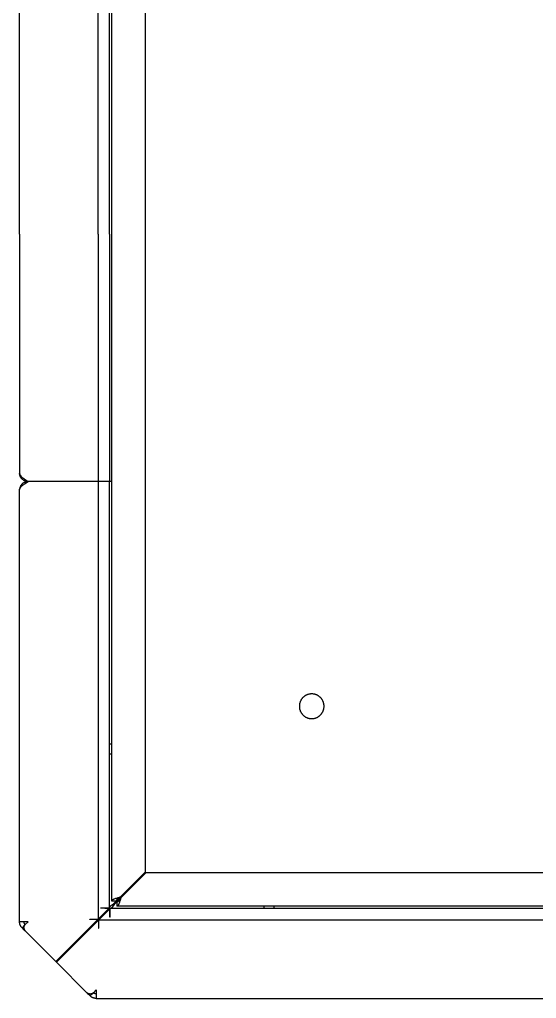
# Model space of a CAD drawing. Header units: millimetres. Extents: x -1246 to 2331, y -493 to 2006.
# Drawn here: x 621.2 to 851.2, y -0.1 to 435.4 of the extents above; entities that cross this region are included whole.
import ezdxf

# ---------------------------------------------------------------- set-up
doc = ezdxf.new("R2010")
doc.units = ezdxf.units.MM
doc.header["$MEASUREMENT"] = 0
doc.layers.add('Utwórz2D linie widoczne', color=7, linetype='Continuous', true_color=0x000000)

msp = doc.modelspace()

# ---------------------------------------------------------------- linework, layer by layer
at = {"layer": 'Utwórz2D linie widoczne'}
for p, q in [((662.21, 229.91), (662.21, 669.92)), ((677.21, 229.91), (677.21, 669.92)), ((621.21, 339.91), (621.21, 449.92)), ((656.21, 339.91), (656.21, 449.92)), ((661.21, 339.91), (661.21, 449.92)), ((621.21, 339.91), (621.21, 233.71)), ((656.21, 339.91), (656.21, 229.91)), ((661.21, 339.91), (661.21, 229.91)), ((621.21, 233.71), (621.21, 233.66)), ((621.21, 233.66), (621.22, 233.6)), ((621.22, 233.6), (621.22, 233.55)), ((621.22, 233.55), (621.23, 233.49)), ((621.23, 233.34), (621.22, 233.47)), ((621.23, 233.49), (621.24, 233.44)), ((621.24, 233.22), (621.23, 233.34)), ((621.24, 233.44), (621.25, 233.38)), ((621.26, 233.09), (621.24, 233.22)), ((621.25, 233.38), (621.26, 233.33)), ((621.26, 233.33), (621.27, 233.28)), ((621.29, 232.96), (621.26, 233.09)), ((621.27, 233.28), (621.29, 233.22)), ((621.29, 233.22), (621.31, 233.17)), ((621.31, 232.83), (621.29, 232.96)), ((621.31, 233.17), (621.33, 233.12)), ((621.35, 232.71), (621.31, 232.83)), ((621.35, 233.06), (621.33, 233.12)), ((621.38, 233), (621.35, 233.06)), ((621.38, 232.58), (621.35, 232.71)), ((621.4, 232.94), (621.38, 233)), ((621.42, 232.46), (621.38, 232.58)), ((621.43, 232.88), (621.4, 232.94)), ((621.47, 232.33), (621.42, 232.46)), ((621.43, 232.88), (621.49, 232.78)), ((621.52, 232.21), (621.47, 232.33)), ((621.49, 232.78), (621.55, 232.69)), ((621.57, 232.1), (621.52, 232.21)), ((621.55, 232.69), (621.61, 232.6)), ((621.63, 231.98), (621.57, 232.1)), ((621.61, 232.6), (621.67, 232.51)), ((621.69, 231.86), (621.63, 231.98)), ((621.67, 232.51), (621.74, 232.42)), ((621.76, 231.75), (621.69, 231.86)), ((621.74, 232.42), (621.81, 232.33)), ((621.83, 231.64), (621.76, 231.75)), ((621.81, 232.33), (621.88, 232.25)), ((621.9, 231.53), (621.83, 231.64)), ((621.88, 232.25), (621.96, 232.17)), ((621.98, 231.43), (621.9, 231.53)), ((622.2, 231.93), (621.96, 232.17)), ((622.06, 231.32), (621.98, 231.43)), ((622.14, 231.22), (622.06, 231.32)), ((622.23, 231.13), (622.14, 231.22)), ((622.2, 231.93), (622.4, 231.74)), ((622.32, 231.03), (622.23, 231.13)), ((622.41, 230.94), (622.32, 231.03)), ((622.4, 231.74), (622.62, 231.56)), ((622.51, 230.86), (622.41, 230.94)), ((622.61, 230.77), (622.51, 230.86)), ((622.62, 231.56), (622.84, 231.39)), ((622.84, 231.39), (623.06, 231.22)), ((623.39, 230.98), (623.06, 231.22)), ((623.39, 230.98), (624.19, 230.44)), ((621.23, 226.48), (621.22, 226.35)), ((621.24, 226.61), (621.23, 226.48)), ((621.26, 226.74), (621.24, 226.61)), ((621.25, 226.44), (621.26, 226.5)), ((621.29, 226.87), (621.26, 226.74)), ((621.26, 226.5), (621.27, 226.55)), ((621.27, 226.55), (621.29, 226.6)), ((621.31, 226.99), (621.29, 226.87)), ((621.29, 226.6), (621.31, 226.66)), ((621.35, 227.12), (621.31, 226.99)), ((621.31, 226.66), (621.33, 226.71)), ((621.35, 226.77), (621.33, 226.71)), ((621.38, 227.25), (621.35, 227.12)), ((621.38, 226.83), (621.35, 226.77)), ((621.42, 227.37), (621.38, 227.25)), ((621.4, 226.89), (621.38, 226.83)), ((621.43, 226.95), (621.4, 226.89)), ((621.47, 227.49), (621.42, 227.37)), ((621.43, 226.95), (621.49, 227.04)), ((621.52, 227.61), (621.47, 227.49)), ((621.49, 227.04), (621.55, 227.14)), ((621.57, 227.73), (621.52, 227.61)), ((621.55, 227.14), (621.61, 227.23)), ((621.63, 227.85), (621.57, 227.73)), ((621.61, 227.23), (621.67, 227.32)), ((621.69, 227.96), (621.63, 227.85)), ((621.67, 227.32), (621.74, 227.41)), ((621.76, 228.07), (621.69, 227.96)), ((621.74, 227.41), (621.81, 227.49)), ((621.83, 228.19), (621.76, 228.07)), ((621.81, 227.49), (621.88, 227.58)), ((621.9, 228.29), (621.83, 228.19)), ((621.88, 227.58), (621.96, 227.66)), ((621.98, 228.4), (621.9, 228.29)), ((622.2, 227.9), (621.96, 227.66)), ((622.06, 228.5), (621.98, 228.4)), ((622.14, 228.6), (622.06, 228.5)), ((622.23, 228.7), (622.14, 228.6)), ((622.2, 227.9), (622.4, 228.08)), ((622.32, 228.79), (622.23, 228.7)), ((622.41, 228.88), (622.32, 228.79)), ((622.4, 228.08), (622.62, 228.26)), ((622.51, 228.97), (622.41, 228.88)), ((622.61, 229.05), (622.51, 228.97)), ((622.71, 230.69), (622.61, 230.77)), ((622.71, 229.14), (622.61, 229.05)), ((622.62, 228.26), (622.84, 228.44)), ((622.81, 230.61), (622.71, 230.69)), ((622.81, 229.21), (622.71, 229.14)), ((622.92, 230.54), (622.81, 230.61)), ((622.92, 229.29), (622.81, 229.21)), ((622.84, 228.44), (623.06, 228.61)), ((623.03, 230.47), (622.92, 230.54)), ((623.03, 229.36), (622.92, 229.29)), ((623.14, 230.4), (623.03, 230.47)), ((623.14, 229.42), (623.03, 229.36)), ((623.39, 228.84), (623.06, 228.61)), ((623.26, 230.34), (623.14, 230.4)), ((623.26, 229.48), (623.14, 229.42)), ((623.37, 230.28), (623.26, 230.34)), ((623.37, 229.54), (623.26, 229.48)), ((623.49, 230.23), (623.37, 230.28)), ((623.49, 229.6), (623.37, 229.54)), ((623.39, 228.84), (624.19, 229.39)), ((623.61, 230.18), (623.49, 230.23)), ((623.61, 229.65), (623.49, 229.6)), ((623.73, 230.13), (623.61, 230.18)), ((623.73, 229.69), (623.61, 229.65)), ((623.86, 230.09), (623.73, 230.13)), ((623.86, 229.73), (623.73, 229.69)), ((623.98, 230.05), (623.86, 230.09)), ((623.98, 229.77), (623.86, 229.73)), ((624.11, 230.02), (623.98, 230.05)), ((624.11, 229.8), (623.98, 229.77)), ((624.24, 229.99), (624.11, 230.02)), ((624.24, 229.83), (624.11, 229.8)), ((624.19, 230.44), (625.01, 229.91)), ((624.19, 229.39), (625.01, 229.91)), ((624.36, 229.97), (624.24, 229.99)), ((624.36, 229.86), (624.24, 229.83)), ((624.49, 229.95), (624.36, 229.97)), ((624.49, 229.88), (624.36, 229.86)), ((624.62, 229.93), (624.49, 229.95)), ((624.62, 229.89), (624.49, 229.88)), ((624.75, 229.92), (624.62, 229.93)), ((624.75, 229.9), (624.62, 229.89)), ((624.88, 229.91), (624.75, 229.92)), ((624.88, 229.91), (624.75, 229.9)), ((625.01, 229.91), (624.88, 229.91)), ((625.01, 229.91), (624.88, 229.91)), ((652.41, 229.91), (625.01, 229.91)), ((656.21, 229.91), (652.41, 229.91)), ((657.41, 229.91), (656.21, 229.91)), ((656.21, 229.91), (656.21, 35.2)), ((661.21, 229.91), (657.41, 229.91)), ((661.21, 229.91), (661.24, 229.91)), ((661.21, 40.2), (661.21, 229.91)), ((662.21, 229.91), (661.24, 229.91)), ((662.21, 43.2), (662.21, 229.91)), ((677.21, 56.2), (677.21, 229.91)), ((621.21, 226.17), (621.22, 226.22)), ((621.21, 226.11), (621.21, 226.17)), ((621.21, 34.02), (621.21, 226.11)), ((621.22, 226.28), (621.23, 226.33)), ((621.22, 226.22), (621.22, 226.28)), ((621.23, 226.33), (621.24, 226.39)), ((621.24, 226.39), (621.25, 226.44)), ((749.17, 135.02), (749, 134.95)), ((749.35, 135.09), (749.17, 135.02)), ((749.53, 135.15), (749.35, 135.09)), ((749.71, 135.2), (749.53, 135.15)), ((749.9, 135.25), (749.71, 135.2)), ((750.08, 135.3), (749.9, 135.25)), ((750.27, 135.33), (750.08, 135.3)), ((750.46, 135.36), (750.27, 135.33)), ((750.64, 135.38), (750.46, 135.36)), ((750.83, 135.4), (750.64, 135.38)), ((751.02, 135.41), (750.83, 135.4)), ((751.21, 135.41), (751.02, 135.41)), ((751.4, 135.41), (751.21, 135.41)), ((751.59, 135.4), (751.4, 135.41)), ((751.78, 135.38), (751.59, 135.4)), ((751.97, 135.36), (751.78, 135.38)), ((752.16, 135.33), (751.97, 135.36)), ((752.34, 135.3), (752.16, 135.33)), ((752.53, 135.25), (752.34, 135.3)), ((752.71, 135.2), (752.53, 135.25)), ((752.89, 135.15), (752.71, 135.2)), ((753.07, 135.09), (752.89, 135.15)), ((753.25, 135.02), (753.07, 135.09)), ((753.43, 134.95), (753.25, 135.02)), ((745.78, 130.76), (745.75, 130.58)), ((745.81, 130.95), (745.78, 130.76)), ((745.85, 131.14), (745.81, 130.95)), ((745.9, 131.32), (745.85, 131.14)), ((745.95, 131.5), (745.9, 131.32)), ((746.01, 131.68), (745.95, 131.5)), ((746.07, 131.86), (746.01, 131.68)), ((746.14, 132.04), (746.07, 131.86)), ((746.22, 132.21), (746.14, 132.04)), ((746.3, 132.38), (746.22, 132.21)), ((746.39, 132.55), (746.3, 132.38)), ((746.48, 132.72), (746.39, 132.55)), ((746.58, 132.88), (746.48, 132.72)), ((746.69, 133.04), (746.58, 132.88)), ((746.8, 133.19), (746.69, 133.04)), ((746.91, 133.34), (746.8, 133.19)), ((747.03, 133.49), (746.91, 133.34)), ((747.16, 133.63), (747.03, 133.49)), ((747.29, 133.77), (747.16, 133.63)), ((747.43, 133.9), (747.29, 133.77)), ((747.57, 134.03), (747.43, 133.9)), ((747.71, 134.15), (747.57, 134.03)), ((747.86, 134.27), (747.71, 134.15)), ((748.01, 134.38), (747.86, 134.27)), ((748.17, 134.49), (748.01, 134.38)), ((748.33, 134.59), (748.17, 134.49)), ((748.49, 134.69), (748.33, 134.59)), ((748.66, 134.78), (748.49, 134.69)), ((748.83, 134.87), (748.66, 134.78)), ((749, 134.95), (748.83, 134.87)), ((753.6, 134.87), (753.43, 134.95)), ((753.77, 134.78), (753.6, 134.87)), ((753.94, 134.69), (753.77, 134.78)), ((754.1, 134.59), (753.94, 134.69)), ((754.26, 134.49), (754.1, 134.59)), ((754.42, 134.38), (754.26, 134.49)), ((754.57, 134.27), (754.42, 134.38)), ((754.72, 134.15), (754.57, 134.27)), ((754.86, 134.03), (754.72, 134.15)), ((755, 133.9), (754.86, 134.03)), ((755.14, 133.77), (755, 133.9)), ((755.27, 133.63), (755.14, 133.77)), ((755.39, 133.49), (755.27, 133.63)), ((755.51, 133.34), (755.39, 133.49)), ((755.63, 133.19), (755.51, 133.34)), ((755.74, 133.04), (755.63, 133.19)), ((755.84, 132.88), (755.74, 133.04)), ((755.94, 132.72), (755.84, 132.88)), ((756.04, 132.55), (755.94, 132.72)), ((756.13, 132.38), (756.04, 132.55)), ((756.21, 132.21), (756.13, 132.38)), ((756.29, 132.04), (756.21, 132.21)), ((756.36, 131.86), (756.29, 132.04)), ((756.42, 131.68), (756.36, 131.86)), ((756.48, 131.5), (756.42, 131.68)), ((756.53, 131.32), (756.48, 131.5)), ((756.58, 131.14), (756.53, 131.32)), ((756.61, 130.95), (756.58, 131.14)), ((756.65, 130.76), (756.61, 130.95)), ((756.67, 130.58), (756.65, 130.76)), ((745.72, 130.2), (745.71, 130.01)), ((745.71, 130.01), (745.71, 129.82)), ((745.71, 129.82), (745.72, 129.63)), ((745.73, 130.39), (745.72, 130.2)), ((745.72, 129.63), (745.73, 129.44)), ((745.75, 130.58), (745.73, 130.39)), ((745.73, 129.44), (745.75, 129.25)), ((745.75, 129.25), (745.78, 129.06)), ((745.78, 129.06), (745.81, 128.87)), ((745.81, 128.87), (745.85, 128.69)), ((745.85, 128.69), (745.9, 128.5)), ((745.9, 128.5), (745.95, 128.32)), ((745.95, 128.32), (746.01, 128.14)), ((746.01, 128.14), (746.07, 127.96)), ((746.07, 127.96), (746.14, 127.79)), ((746.14, 127.79), (746.22, 127.61)), ((746.22, 127.61), (746.3, 127.44)), ((746.3, 127.44), (746.39, 127.27)), ((746.39, 127.27), (746.48, 127.11)), ((746.48, 127.11), (746.58, 126.95)), ((746.58, 126.95), (746.69, 126.79)), ((746.69, 126.79), (746.8, 126.63)), ((746.8, 126.63), (746.91, 126.48)), ((746.91, 126.48), (747.03, 126.34)), ((747.03, 126.34), (747.16, 126.2)), ((755.27, 126.2), (755.39, 126.34)), ((755.39, 126.34), (755.51, 126.48)), ((755.51, 126.48), (755.63, 126.63)), ((755.63, 126.63), (755.74, 126.79)), ((755.74, 126.79), (755.84, 126.95)), ((755.84, 126.95), (755.94, 127.11)), ((755.94, 127.11), (756.04, 127.27)), ((756.04, 127.27), (756.13, 127.44)), ((756.13, 127.44), (756.21, 127.61)), ((756.21, 127.61), (756.29, 127.79)), ((756.29, 127.79), (756.36, 127.96)), ((756.36, 127.96), (756.42, 128.14)), ((756.42, 128.14), (756.48, 128.32)), ((756.48, 128.32), (756.53, 128.5)), ((756.53, 128.5), (756.58, 128.69)), ((756.58, 128.69), (756.61, 128.87)), ((756.61, 128.87), (756.65, 129.06)), ((756.65, 129.06), (756.67, 129.25)), ((756.69, 130.39), (756.67, 130.58)), ((756.67, 129.25), (756.69, 129.44)), ((756.71, 130.2), (756.69, 130.39)), ((756.69, 129.44), (756.71, 129.63)), ((756.71, 130.01), (756.71, 130.2)), ((756.71, 129.82), (756.71, 130.01)), ((756.71, 129.63), (756.71, 129.82)), ((747.16, 126.2), (747.29, 126.06)), ((747.29, 126.06), (747.43, 125.92)), ((747.43, 125.92), (747.57, 125.8)), ((747.57, 125.8), (747.71, 125.67)), ((747.71, 125.67), (747.86, 125.55)), ((747.86, 125.55), (748.01, 125.44)), ((748.01, 125.44), (748.17, 125.33)), ((748.17, 125.33), (748.33, 125.23)), ((748.33, 125.23), (748.49, 125.13)), ((748.49, 125.13), (748.66, 125.04)), ((748.66, 125.04), (748.83, 124.96)), ((748.83, 124.96), (749, 124.88)), ((749, 124.88), (749.17, 124.8)), ((749.17, 124.8), (749.35, 124.74)), ((749.35, 124.74), (749.53, 124.68)), ((749.53, 124.68), (749.71, 124.62)), ((749.71, 124.62), (749.9, 124.57)), ((749.9, 124.57), (750.08, 124.53)), ((750.08, 124.53), (750.27, 124.49)), ((750.27, 124.49), (750.46, 124.47)), ((750.46, 124.47), (750.64, 124.44)), ((750.64, 124.44), (750.83, 124.43)), ((750.83, 124.43), (751.02, 124.42)), ((751.02, 124.42), (751.21, 124.41)), ((751.21, 124.41), (751.4, 124.42)), ((751.4, 124.42), (751.59, 124.43)), ((751.59, 124.43), (751.78, 124.44)), ((751.78, 124.44), (751.97, 124.47)), ((751.97, 124.47), (752.16, 124.49)), ((752.16, 124.49), (752.34, 124.53)), ((752.34, 124.53), (752.53, 124.57)), ((752.53, 124.57), (752.71, 124.62)), ((752.71, 124.62), (752.89, 124.68)), ((752.89, 124.68), (753.07, 124.74)), ((753.07, 124.74), (753.25, 124.8)), ((753.25, 124.8), (753.43, 124.88)), ((753.43, 124.88), (753.6, 124.96)), ((753.6, 124.96), (753.77, 125.04)), ((753.77, 125.04), (753.94, 125.13)), ((753.94, 125.13), (754.1, 125.23)), ((754.1, 125.23), (754.26, 125.33)), ((754.26, 125.33), (754.42, 125.44)), ((754.42, 125.44), (754.57, 125.55)), ((754.57, 125.55), (754.72, 125.67)), ((754.72, 125.67), (754.86, 125.8)), ((754.86, 125.8), (755, 125.92)), ((755, 125.92), (755.14, 126.06)), ((755.14, 126.06), (755.27, 126.2)), ((662.21, 113.01), (661.21, 113.01)), ((661.21, 108.81), (662.21, 108.81)), ((666.01, 45), (677.21, 56.2)), ((666.3, 44.71), (677.5, 55.91)), ((677.5, 55.91), (1024.93, 55.91)), ((662.4, 43.56), (662.38, 43.53)), ((662.42, 43.58), (662.4, 43.56)), ((662.46, 43.61), (662.42, 43.58)), ((662.5, 43.64), (662.46, 43.61)), ((662.53, 43.67), (662.5, 43.64)), ((662.57, 43.7), (662.53, 43.67)), ((662.61, 43.73), (662.57, 43.7)), ((662.65, 43.75), (662.61, 43.73)), ((662.69, 43.78), (662.65, 43.75)), ((662.73, 43.8), (662.69, 43.78)), ((662.82, 43.85), (662.73, 43.8)), ((662.9, 43.9), (662.82, 43.85)), ((662.99, 43.94), (662.9, 43.9)), ((663.08, 43.98), (662.99, 43.94)), ((663.01, 42), (665.38, 44.36)), ((663.21, 44.04), (663.08, 43.98)), ((663.34, 44.1), (663.21, 44.04)), ((665.68, 44.1), (663.29, 41.72)), ((663.61, 44.21), (663.34, 44.1)), ((663.88, 44.31), (663.61, 44.21)), ((664.16, 44.41), (663.88, 44.31)), ((664.91, 44.66), (664.16, 44.41)), ((664.3, 43.56), (664.29, 43.53)), ((664.31, 43.58), (664.3, 43.56)), ((664.33, 43.61), (664.31, 43.58)), ((664.34, 43.63), (664.33, 43.61)), ((664.36, 43.66), (664.34, 43.63)), ((664.34, 43.5), (664.44, 43.61)), ((664.38, 43.69), (664.36, 43.66)), ((664.39, 43.71), (664.38, 43.69)), ((664.41, 43.74), (664.39, 43.71)), ((664.43, 43.77), (664.41, 43.74)), ((664.45, 43.79), (664.43, 43.77)), ((664.44, 43.61), (664.54, 43.72)), ((664.47, 43.82), (664.45, 43.79)), ((664.49, 43.84), (664.47, 43.82)), ((664.53, 43.89), (664.49, 43.84)), ((664.58, 43.94), (664.53, 43.89)), ((664.54, 43.72), (664.65, 43.83)), ((664.62, 43.98), (664.58, 43.94)), ((664.68, 44.04), (664.62, 43.98)), ((664.65, 43.83), (664.76, 43.93)), ((664.74, 44.1), (664.68, 44.04)), ((664.81, 44.15), (664.74, 44.1)), ((664.76, 43.93), (664.87, 44.03)), ((664.87, 44.21), (664.81, 44.15)), ((665, 44.31), (664.87, 44.21)), ((664.87, 44.03), (664.98, 44.12)), ((666.01, 45), (664.91, 44.66)), ((664.98, 44.12), (665.1, 44.21)), ((665.13, 44.41), (665, 44.31)), ((665.1, 44.21), (665.23, 44.29)), ((665.31, 44.54), (665.13, 44.41)), ((665.23, 44.29), (665.35, 44.37)), ((665.33, 43.57), (665.23, 43.46)), ((665.49, 44.66), (665.31, 44.54)), ((665.42, 43.68), (665.33, 43.57)), ((665.35, 44.37), (665.48, 44.45)), ((665.51, 43.8), (665.42, 43.68)), ((665.45, 43.51), (665.51, 43.57)), ((665.48, 44.45), (665.61, 44.52)), ((666.01, 45), (665.49, 44.66)), ((665.59, 43.93), (665.51, 43.8)), ((665.51, 43.57), (665.61, 43.7)), ((665.68, 44.05), (665.59, 43.93)), ((665.61, 44.52), (665.74, 44.59)), ((665.61, 43.7), (665.71, 43.83)), ((665.75, 44.18), (665.68, 44.05)), ((665.71, 43.83), (665.86, 44.05)), ((665.96, 43.61), (665.71, 42.86)), ((665.74, 44.59), (665.88, 44.65)), ((665.82, 44.31), (665.75, 44.18)), ((665.89, 44.44), (665.82, 44.31)), ((665.86, 44.05), (666.3, 44.71)), ((665.88, 44.65), (666.01, 44.71)), ((665.95, 44.58), (665.89, 44.44)), ((666.01, 44.71), (665.95, 44.58)), ((666.3, 44.71), (665.96, 43.61)), ((656.21, 35.2), (660.68, 39.67)), ((660.97, 39.39), (656.21, 34.63)), ((657.41, 40.2), (661.21, 40.2)), ((657.41, 40.1), (657.41, 40.2)), ((660.51, 40.1), (657.41, 40.1)), ((659.21, 40.13), (659.21, 40.2)), ((659.21, 40.13), (661.21, 40.13)), ((660.51, 40.1), (660.52, 40.1)), ((660.52, 40.1), (660.52, 40.1)), ((660.52, 40.1), (660.53, 40.1)), ((660.53, 40.1), (660.54, 40.1)), ((660.54, 40.1), (660.55, 40.1)), ((660.55, 40.1), (660.56, 40.09)), ((660.56, 40.09), (660.57, 40.09)), ((660.57, 40.09), (660.58, 40.09)), ((660.58, 40.09), (660.58, 40.09)), ((660.58, 40.09), (660.59, 40.08)), ((660.59, 40.08), (660.6, 40.08)), ((660.6, 40.08), (660.61, 40.08)), ((660.61, 40.08), (660.62, 40.07)), ((660.62, 40.07), (660.62, 40.07)), ((660.62, 40.07), (660.63, 40.07)), ((660.63, 40.07), (660.64, 40.06)), ((660.64, 40.06), (660.64, 40.06)), ((660.64, 40.06), (660.65, 40.05)), ((660.65, 40.05), (660.66, 40.05)), ((660.66, 40.05), (660.67, 40.04)), ((660.67, 40.04), (660.67, 40.04)), ((660.67, 40.04), (660.68, 40.03)), ((660.68, 40.03), (660.68, 40.03)), ((660.68, 40.03), (660.69, 40.02)), ((660.69, 39.68), (660.68, 39.67)), ((660.69, 40.02), (660.7, 40.01)), ((660.7, 39.68), (660.69, 39.68)), ((660.7, 40.01), (660.7, 40.01)), ((660.7, 40.01), (660.71, 40)), ((660.71, 39.7), (660.7, 39.69)), ((660.7, 39.69), (660.7, 39.68)), ((660.71, 40), (660.71, 39.99)), ((660.71, 39.99), (660.72, 39.99)), ((660.72, 39.71), (660.71, 39.7)), ((660.71, 39.7), (660.71, 39.7)), ((660.72, 39.99), (660.72, 39.98)), ((660.72, 39.98), (660.73, 39.97)), ((660.73, 39.73), (660.72, 39.72)), ((660.72, 39.72), (660.72, 39.71)), ((660.73, 39.97), (660.73, 39.96)), ((660.73, 39.96), (660.73, 39.96)), ((660.73, 39.96), (660.74, 39.95)), ((660.74, 39.75), (660.73, 39.74)), ((660.73, 39.74), (660.73, 39.73)), ((660.73, 39.73), (660.73, 39.73)), ((660.74, 39.95), (660.74, 39.94)), ((660.74, 39.94), (660.74, 39.93)), ((660.74, 39.93), (660.75, 39.92)), ((660.75, 39.77), (660.74, 39.76)), ((660.74, 39.76), (660.74, 39.76)), ((660.74, 39.76), (660.74, 39.75)), ((660.75, 39.92), (660.75, 39.92)), ((660.75, 39.92), (660.75, 39.91)), ((660.75, 39.91), (660.75, 39.9)), ((660.75, 39.9), (660.75, 39.89)), ((660.75, 39.89), (660.76, 39.88)), ((660.76, 39.81), (660.75, 39.81)), ((660.75, 39.81), (660.75, 39.8)), ((660.75, 39.8), (660.75, 39.79)), ((660.75, 39.79), (660.75, 39.78)), ((660.75, 39.78), (660.75, 39.77)), ((660.76, 39.88), (660.76, 39.87)), ((660.76, 39.87), (660.76, 39.87)), ((660.76, 39.87), (660.76, 39.86)), ((660.76, 39.86), (660.76, 39.85)), ((660.76, 39.85), (660.76, 39.84)), ((660.76, 39.84), (660.76, 39.83)), ((660.76, 39.83), (660.76, 39.82)), ((660.76, 39.82), (660.76, 39.81)), ((660.98, 39.4), (660.97, 39.4)), ((660.97, 39.4), (660.97, 39.39)), ((660.99, 39.41), (660.98, 39.4)), ((661, 39.42), (660.99, 39.41)), ((660.99, 39.41), (660.99, 39.41)), ((661.01, 39.42), (661, 39.42)), ((661.02, 39.43), (661.01, 39.43)), ((661.01, 39.43), (661.01, 39.42)), ((661.03, 39.43), (661.02, 39.43)), ((661.04, 39.44), (661.03, 39.43)), ((661.05, 39.44), (661.04, 39.44)), ((661.06, 39.45), (661.05, 39.45)), ((661.05, 39.45), (661.05, 39.44)), ((661.07, 39.45), (661.06, 39.45)), ((661.08, 39.45), (661.07, 39.45)), ((661.09, 39.46), (661.08, 39.45)), ((661.1, 39.46), (661.09, 39.46)), ((661.11, 39.46), (661.1, 39.46)), ((661.1, 39.46), (661.1, 39.46)), ((661.12, 39.46), (661.11, 39.46)), ((661.13, 39.46), (661.12, 39.46)), ((661.14, 39.46), (661.13, 39.46)), ((661.15, 39.46), (661.14, 39.46)), ((661.16, 39.46), (661.15, 39.46)), ((661.17, 39.46), (661.16, 39.46)), ((661.16, 39.46), (661.16, 39.46)), ((661.18, 39.46), (661.17, 39.46)), ((661.19, 39.46), (661.18, 39.46)), ((661.2, 39.46), (661.19, 39.46)), ((661.21, 39.45), (661.2, 39.46)), ((661.21, 40.13), (661.21, 40.2)), ((661.22, 39.45), (661.21, 39.45)), ((661.22, 40.33), (661.23, 40.36)), ((661.22, 40.31), (661.22, 40.33)), ((661.23, 39.45), (661.22, 39.45)), ((661.22, 39.45), (661.22, 39.45)), ((661.23, 40.38), (661.24, 40.4)), ((661.23, 40.36), (661.23, 40.38)), ((661.24, 39.44), (661.23, 39.45)), ((661.24, 40.4), (661.25, 40.42)), ((661.25, 39.44), (661.24, 39.44)), ((661.25, 40.45), (661.26, 40.47)), ((661.25, 40.42), (661.25, 40.45)), ((661.26, 39.44), (661.25, 39.44)), ((661.26, 40.47), (661.27, 40.49)), ((661.26, 39.43), (661.26, 39.44)), ((661.27, 39.43), (661.26, 39.43)), ((661.27, 40.49), (661.28, 40.51)), ((661.28, 39.42), (661.27, 39.43)), ((661.28, 40.51), (661.29, 40.54)), ((661.29, 39.42), (661.28, 39.42)), ((661.29, 40.54), (661.3, 40.56)), ((661.29, 39.41), (661.29, 39.42)), ((661.3, 39.41), (661.29, 39.41)), ((661.3, 40.56), (661.31, 40.58)), ((661.31, 39.4), (661.3, 39.41)), ((661.31, 40.58), (661.32, 40.61)), ((661.32, 39.39), (661.31, 39.4)), ((661.31, 39.4), (661.31, 39.4)), ((661.32, 40.61), (661.34, 40.63)), ((661.32, 39.38), (661.32, 39.39)), ((661.33, 39.38), (661.32, 39.38)), ((661.34, 39.37), (661.33, 39.38)), ((661.34, 40.63), (661.35, 40.65)), ((661.35, 39.36), (661.34, 39.37)), ((661.34, 39.37), (661.34, 39.37)), ((661.35, 40.65), (661.36, 40.67)), ((661.35, 39.35), (661.35, 39.36)), ((661.36, 39.34), (661.35, 39.35)), ((661.36, 40.67), (661.38, 40.7)), ((661.37, 39.33), (661.36, 39.34)), ((661.36, 39.34), (661.36, 39.34)), ((661.37, 39.32), (661.37, 39.33)), ((661.37, 39.31), (661.37, 39.32)), ((661.38, 39.31), (661.37, 39.31)), ((661.38, 40.7), (661.4, 40.72)), ((661.38, 39.3), (661.38, 39.31)), ((661.38, 39.29), (661.38, 39.3)), ((661.38, 39.28), (661.38, 39.29)), ((661.39, 39.27), (661.38, 39.28)), ((661.39, 39.26), (661.39, 39.27)), ((661.39, 39.25), (661.39, 39.26)), ((661.39, 39.26), (661.39, 39.26)), ((661.39, 39.24), (661.39, 39.25)), ((661.39, 39.23), (661.39, 39.24)), ((661.39, 39.22), (661.39, 39.23)), ((661.39, 39.21), (661.39, 39.22)), ((661.39, 36.12), (661.39, 39.21)), ((661.4, 40.72), (661.42, 40.75)), ((661.42, 40.75), (661.43, 40.77)), ((661.42, 37.92), (661.42, 39.92)), ((661.49, 39.92), (661.42, 39.92)), ((661.43, 40.77), (661.45, 40.8)), ((661.45, 40.8), (661.47, 40.82)), ((661.47, 40.82), (661.51, 40.87)), ((661.49, 36.12), (661.49, 39.92)), ((1040.93, 39.92), (661.49, 39.92)), ((661.51, 40.87), (661.56, 40.92)), ((661.56, 40.92), (661.6, 40.97)), ((661.6, 40.97), (661.64, 41.01)), ((661.63, 39.93), (661.61, 39.92)), ((661.65, 39.93), (661.63, 39.93)), ((661.64, 41.01), (661.69, 41.05)), ((661.68, 39.94), (661.65, 39.93)), ((661.7, 39.95), (661.68, 39.94)), ((661.69, 41.05), (661.75, 41.11)), ((661.72, 39.95), (661.7, 39.95)), ((661.75, 39.96), (661.72, 39.95)), ((661.75, 41.11), (661.81, 41.16)), ((661.77, 39.97), (661.75, 39.96)), ((661.79, 39.98), (661.77, 39.97)), ((661.82, 39.99), (661.79, 39.98)), ((661.81, 41.16), (661.87, 41.21)), ((661.84, 40), (661.82, 39.99)), ((661.86, 40.01), (661.84, 40)), ((661.88, 40.02), (661.86, 40.01)), ((661.87, 41.21), (661.94, 41.26)), ((661.9, 40.03), (661.88, 40.02)), ((661.92, 40.04), (661.9, 40.03)), ((661.95, 40.05), (661.92, 40.04)), ((661.94, 41.26), (662.06, 41.36)), ((661.97, 40.07), (661.95, 40.05)), ((661.99, 40.08), (661.97, 40.07)), ((662.02, 40.1), (661.99, 40.08)), ((662.04, 40.12), (662.02, 40.1)), ((662.07, 40.14), (662.04, 40.12)), ((662.06, 41.36), (662.19, 41.46)), ((662.1, 40.16), (662.07, 40.14)), ((662.12, 40.18), (662.1, 40.16)), ((662.17, 40.22), (662.12, 40.18)), ((662.21, 40.26), (662.17, 40.22)), ((662.19, 41.46), (662.4, 41.6)), ((662.22, 43.23), (662.21, 43.22)), ((662.21, 43.22), (662.21, 43.21)), ((662.21, 43.21), (662.21, 43.21)), ((662.21, 43.21), (662.21, 43.2)), ((664.21, 43.2), (662.21, 43.2)), ((662.21, 43.2), (662.21, 43.2)), ((662.26, 40.3), (662.21, 40.26)), ((662.23, 43.29), (662.22, 43.28)), ((662.22, 43.28), (662.22, 43.27)), ((662.22, 43.27), (662.22, 43.26)), ((662.22, 43.26), (662.22, 43.25)), ((662.22, 43.25), (662.22, 43.23)), ((662.24, 43.32), (662.23, 43.31)), ((662.23, 43.31), (662.23, 43.29)), ((662.25, 43.35), (662.24, 43.34)), ((662.24, 43.34), (662.24, 43.33)), ((662.24, 43.33), (662.24, 43.32)), ((662.26, 43.38), (662.25, 43.36)), ((662.25, 43.36), (662.25, 43.35)), ((662.27, 43.39), (662.26, 43.38)), ((662.31, 40.35), (662.26, 40.3)), ((662.28, 43.41), (662.27, 43.4)), ((662.27, 43.4), (662.27, 43.39)), ((662.29, 43.43), (662.28, 43.41)), ((662.3, 43.44), (662.29, 43.43)), ((662.31, 43.45), (662.3, 43.44)), ((662.32, 43.46), (662.31, 43.45)), ((662.35, 40.39), (662.31, 40.35)), ((662.33, 43.48), (662.32, 43.46)), ((662.34, 43.49), (662.33, 43.48)), ((662.35, 43.5), (662.34, 43.49)), ((662.36, 43.51), (662.35, 43.5)), ((662.4, 40.45), (662.35, 40.39)), ((662.38, 43.53), (662.36, 43.51)), ((662.4, 41.6), (663.01, 42)), ((662.46, 40.51), (662.4, 40.45)), ((662.51, 40.58), (662.46, 40.51)), ((662.56, 40.64), (662.51, 40.58)), ((662.66, 40.77), (662.56, 40.64)), ((662.75, 40.9), (662.66, 40.77)), ((662.87, 41.06), (662.75, 40.9)), ((663.29, 41.72), (662.87, 41.06)), ((664.22, 43.26), (664.21, 43.25)), ((664.21, 43.25), (664.21, 43.23)), ((664.21, 43.23), (664.21, 43.22)), ((664.21, 43.22), (664.21, 43.21)), ((664.21, 43.21), (664.21, 43.2)), ((664.23, 43.34), (664.22, 43.32)), ((664.22, 43.32), (664.22, 43.3)), ((664.22, 43.3), (664.22, 43.28)), ((664.22, 43.28), (664.22, 43.27)), ((664.22, 43.27), (664.22, 43.26)), ((664.24, 43.39), (664.23, 43.37)), ((664.23, 43.37), (664.23, 43.34)), ((664.25, 43.42), (664.24, 43.39)), ((664.25, 43.39), (664.34, 43.5)), ((664.26, 43.46), (664.25, 43.44)), ((664.25, 43.44), (664.25, 43.42)), ((664.27, 43.49), (664.26, 43.46)), ((664.28, 43.51), (664.27, 43.49)), ((664.29, 43.53), (664.28, 43.51)), ((664.5, 42.91), (664.52, 42.91)), ((664.5, 42.91), (664.5, 40.91)), ((664.51, 40.91), (664.5, 40.91)), ((664.5, 40.91), (664.5, 40.91)), ((1037.93, 40.91), (664.5, 40.91)), ((664.52, 40.91), (664.51, 40.91)), ((664.51, 40.91), (664.51, 40.91)), ((664.52, 42.91), (664.54, 42.91)), ((664.53, 40.92), (664.52, 40.91)), ((664.55, 40.92), (664.53, 40.92)), ((664.54, 42.91), (664.57, 42.92)), ((664.56, 40.92), (664.55, 40.92)), ((664.57, 40.92), (664.56, 40.92)), ((664.57, 42.92), (664.59, 42.92)), ((664.58, 40.92), (664.57, 40.92)), ((664.59, 40.93), (664.58, 40.92)), ((664.59, 42.92), (664.62, 42.92)), ((664.61, 40.93), (664.59, 40.93)), ((664.62, 40.93), (664.61, 40.93)), ((664.62, 42.92), (664.64, 42.93)), ((664.63, 40.94), (664.62, 40.93)), ((664.64, 40.94), (664.63, 40.94)), ((664.64, 42.93), (664.66, 42.93)), ((664.65, 40.95), (664.64, 40.94)), ((664.67, 40.95), (664.65, 40.95)), ((664.66, 42.93), (664.69, 42.94)), ((664.68, 40.96), (664.67, 40.95)), ((664.69, 40.97), (664.68, 40.96)), ((664.8, 43.04), (664.69, 42.95)), ((664.69, 42.94), (664.71, 42.94)), ((664.7, 40.97), (664.69, 40.97)), ((664.71, 40.98), (664.7, 40.97)), ((664.71, 42.94), (664.74, 42.95)), ((664.73, 40.99), (664.71, 40.98)), ((664.74, 41), (664.73, 40.99)), ((664.74, 42.95), (664.76, 42.96)), ((664.75, 41.01), (664.74, 41)), ((664.77, 41.02), (664.75, 41.01)), ((664.76, 42.96), (664.78, 42.97)), ((664.78, 41.03), (664.77, 41.02)), ((664.78, 42.97), (664.81, 42.98)), ((664.79, 41.04), (664.78, 41.03)), ((664.8, 41.05), (664.79, 41.04)), ((664.91, 43.14), (664.8, 43.04)), ((664.81, 41.06), (664.8, 41.05)), ((664.81, 42.98), (664.83, 42.99)), ((664.83, 41.08), (664.81, 41.06)), ((664.83, 42.99), (664.86, 43)), ((664.86, 41.1), (664.83, 41.08)), ((664.86, 43), (664.88, 43.01)), ((664.88, 41.12), (664.86, 41.1)), ((664.88, 43.01), (664.91, 43.03)), ((664.91, 41.16), (664.88, 41.12)), ((665.02, 43.24), (664.91, 43.14)), ((664.91, 43.03), (664.93, 43.04)), ((664.94, 41.2), (664.91, 41.16)), ((664.93, 43.04), (664.96, 43.06)), ((664.97, 41.23), (664.94, 41.2)), ((664.96, 43.06), (664.99, 43.08)), ((665, 41.27), (664.97, 41.23)), ((664.99, 43.08), (665.02, 43.09)), ((665.03, 41.31), (665, 41.27)), ((665.13, 43.35), (665.02, 43.24)), ((665.02, 43.09), (665.04, 43.11)), ((665.05, 41.35), (665.03, 41.31)), ((665.04, 43.11), (665.07, 43.13)), ((665.08, 41.39), (665.05, 41.35)), ((665.07, 43.13), (665.09, 43.15)), ((665.1, 41.43), (665.08, 41.39)), ((665.09, 43.15), (665.12, 43.17)), ((665.15, 41.52), (665.1, 41.43)), ((665.12, 43.17), (665.14, 43.19)), ((665.23, 43.46), (665.13, 43.35)), ((665.14, 43.19), (665.19, 43.23)), ((665.2, 41.6), (665.15, 41.52)), ((665.19, 43.23), (665.24, 43.28)), ((665.24, 41.69), (665.2, 41.6)), ((665.24, 43.28), (665.28, 43.32)), ((665.28, 41.78), (665.24, 41.69)), ((665.28, 43.32), (665.34, 43.38)), ((665.34, 41.91), (665.28, 41.78)), ((665.34, 43.38), (665.4, 43.44)), ((665.4, 42.04), (665.34, 41.91)), ((665.4, 43.44), (665.45, 43.51)), ((665.51, 42.31), (665.4, 42.04)), ((665.61, 42.58), (665.51, 42.31)), ((665.71, 42.86), (665.61, 42.58)), ((730.11, 39.92), (730.11, 40.91)), ((734.31, 40.91), (734.31, 39.92)), ((652.41, 35.2), (656.21, 35.2)), ((652.41, 35.1), (652.41, 35.2)), ((655.51, 35.1), (652.41, 35.1)), ((654.21, 35.2), (654.21, 35.1)), ((655.51, 35.1), (655.52, 35.1)), ((655.52, 35.1), (655.52, 35.1)), ((655.52, 35.1), (655.53, 35.1)), ((655.53, 35.1), (655.54, 35.1)), ((655.54, 35.1), (655.55, 35.1)), ((655.55, 35.1), (655.56, 35.09)), ((655.56, 35.09), (655.57, 35.09)), ((655.57, 35.09), (655.58, 35.09)), ((655.58, 35.09), (655.58, 35.09)), ((655.58, 35.09), (655.59, 35.08)), ((655.59, 35.08), (655.6, 35.08)), ((655.6, 35.08), (655.61, 35.08)), ((655.61, 35.08), (655.62, 35.07)), ((655.62, 35.07), (655.62, 35.07)), ((655.62, 35.07), (655.63, 35.07)), ((655.63, 35.07), (655.64, 35.06)), ((655.64, 35.06), (655.64, 35.06)), ((655.64, 35.06), (655.65, 35.05)), ((655.65, 35.05), (655.66, 35.05)), ((655.66, 35.05), (655.67, 35.04)), ((655.67, 35.04), (655.67, 35.04)), ((655.67, 35.04), (655.68, 35.03)), ((655.68, 35.03), (655.68, 35.03)), ((655.68, 35.03), (655.69, 35.02)), ((655.69, 35.02), (655.7, 35.01)), ((655.7, 35.01), (655.7, 35.01)), ((655.7, 35.01), (655.71, 35)), ((655.71, 35), (655.71, 34.99)), ((655.71, 34.99), (655.72, 34.99)), ((655.72, 34.99), (655.72, 34.98)), ((655.72, 34.98), (655.73, 34.97)), ((655.73, 34.97), (655.73, 34.96)), ((655.73, 34.96), (655.73, 34.96)), ((655.73, 34.96), (655.74, 34.95)), ((655.74, 34.95), (655.74, 34.94)), ((655.74, 34.94), (655.74, 34.93)), ((655.74, 34.93), (655.75, 34.92)), ((655.75, 34.92), (655.75, 34.92)), ((655.75, 34.92), (655.75, 34.91)), ((655.75, 34.91), (655.75, 34.9)), ((655.75, 34.9), (655.75, 34.89)), ((655.75, 34.89), (655.76, 34.88)), ((655.76, 34.88), (655.76, 34.87)), ((655.76, 34.87), (655.76, 34.87)), ((655.76, 34.87), (655.76, 34.86)), ((655.76, 34.86), (655.76, 34.85)), ((655.76, 34.84), (655.76, 34.85)), ((656.21, 35.2), (656.21, 34.45)), ((656.49, 34.92), (656.51, 34.92)), ((656.49, 31.12), (656.49, 34.92)), ((656.51, 34.92), (1045.92, 34.92)), ((661.49, 36.12), (661.39, 36.12)), ((661.49, 37.92), (661.42, 37.92)), ((625.01, 34.02), (621.21, 34.02)), ((621.21, 33.89), (621.21, 34.02)), ((621.22, 33.76), (621.21, 33.89)), ((621.23, 33.63), (621.22, 33.76)), ((621.25, 33.5), (621.23, 33.63)), ((621.27, 33.37), (621.25, 33.5)), ((621.29, 33.24), (621.27, 33.37)), ((621.32, 33.12), (621.29, 33.24)), ((621.35, 32.99), (621.32, 33.12)), ((621.39, 32.87), (621.35, 32.99)), ((621.43, 32.74), (621.39, 32.87)), ((621.48, 32.62), (621.43, 32.74)), ((621.53, 32.5), (621.48, 32.62)), ((621.58, 32.38), (621.53, 32.5)), ((621.64, 32.27), (621.58, 32.38)), ((621.7, 32.15), (621.64, 32.27)), ((621.76, 32.04), (621.7, 32.15)), ((621.83, 31.93), (621.76, 32.04)), ((621.91, 31.83), (621.83, 31.93)), ((621.98, 31.72), (621.91, 31.83)), ((622.06, 31.62), (621.98, 31.72)), ((622.15, 31.52), (622.06, 31.62)), ((622.23, 31.42), (622.15, 31.52)), ((622.32, 31.33), (622.23, 31.42)), ((623.6, 32.61), (622.32, 31.33)), ((622.32, 31.33), (623.03, 30.62)), ((623.03, 30.62), (623.6, 30.05)), ((623.15, 31.4), (623.16, 31.47)), ((623.15, 31.33), (623.15, 31.4)), ((623.15, 31.33), (623.15, 31.26)), ((623.15, 31.26), (623.16, 31.19)), ((623.16, 31.53), (623.17, 31.6)), ((623.16, 31.47), (623.16, 31.53)), ((623.16, 31.19), (623.16, 31.13)), ((623.16, 31.13), (623.17, 31.06)), ((623.17, 31.6), (623.18, 31.67)), ((623.17, 31.06), (623.18, 30.99)), ((623.18, 31.67), (623.19, 31.74)), ((623.18, 30.99), (623.19, 30.92)), ((623.19, 31.74), (623.21, 31.8)), ((623.19, 30.92), (623.21, 30.86)), ((623.21, 33.96), (623.21, 34.02)), ((623.22, 33.89), (623.21, 33.96)), ((623.21, 31.8), (623.23, 31.87)), ((623.21, 30.86), (623.23, 30.79)), ((623.22, 33.83), (623.22, 33.89)), ((623.23, 33.77), (623.22, 33.83)), ((623.24, 33.71), (623.23, 33.77)), ((623.23, 31.87), (623.25, 31.93)), ((623.23, 30.79), (623.25, 30.72)), ((623.25, 33.65), (623.24, 33.71)), ((623.26, 33.59), (623.25, 33.65)), ((623.25, 31.93), (623.27, 32)), ((623.25, 30.72), (623.27, 30.66)), ((623.28, 33.53), (623.26, 33.59)), ((623.27, 32), (623.29, 32.06)), ((623.27, 30.66), (623.29, 30.6)), ((623.3, 33.47), (623.28, 33.53)), ((623.29, 32.06), (623.32, 32.13)), ((623.29, 30.6), (623.32, 30.53)), ((623.32, 33.41), (623.3, 33.47)), ((623.34, 33.36), (623.32, 33.41)), ((623.32, 32.13), (623.35, 32.19)), ((623.32, 30.53), (623.35, 30.47)), ((623.36, 33.3), (623.34, 33.36)), ((623.35, 32.19), (623.38, 32.25)), ((623.39, 33.24), (623.36, 33.3)), ((623.38, 32.25), (623.41, 32.31)), ((623.41, 33.19), (623.39, 33.24)), ((623.44, 33.13), (623.41, 33.19)), ((623.41, 32.31), (623.44, 32.37)), ((623.47, 33.08), (623.44, 33.13)), ((623.44, 32.37), (623.48, 32.43)), ((623.51, 33.03), (623.47, 33.08)), ((623.48, 32.43), (623.52, 32.48)), ((623.54, 32.98), (623.51, 33.03)), ((623.52, 32.48), (623.56, 32.54)), ((623.58, 32.93), (623.54, 32.98)), ((623.56, 32.54), (623.6, 32.59)), ((623.61, 32.88), (623.58, 32.93)), ((623.6, 32.59), (623.65, 32.64)), ((623.65, 32.83), (623.61, 32.88)), ((623.7, 32.79), (623.65, 32.83)), ((623.65, 32.64), (623.69, 32.69)), ((623.69, 32.69), (623.74, 32.74)), ((623.74, 32.74), (623.7, 32.79)), ((625.01, 34.02), (623.74, 32.74)), ((637.33, 16.32), (655.68, 34.67)), ((637.62, 16.04), (655.97, 34.39)), ((638.75, 17.73), (653.93, 32.92)), ((653.93, 32.92), (654.21, 32.92)), ((654.21, 33.2), (654.21, 32.92)), ((654.49, 32.92), (654.21, 32.92)), ((655.68, 34.67), (655.69, 34.68)), ((655.69, 34.68), (655.7, 34.68)), ((655.7, 34.69), (655.71, 34.7)), ((655.7, 34.68), (655.7, 34.69)), ((655.71, 34.7), (655.72, 34.71)), ((655.71, 34.7), (655.71, 34.7)), ((655.72, 34.72), (655.73, 34.73)), ((655.72, 34.71), (655.72, 34.72)), ((655.73, 34.74), (655.74, 34.75)), ((655.73, 34.73), (655.73, 34.74)), ((655.73, 34.73), (655.73, 34.73)), ((655.74, 34.76), (655.75, 34.77)), ((655.74, 34.75), (655.74, 34.76)), ((655.74, 34.76), (655.74, 34.76)), ((655.75, 34.8), (655.75, 34.81)), ((655.75, 34.81), (655.76, 34.81)), ((655.75, 34.79), (655.75, 34.8)), ((655.75, 34.78), (655.75, 34.79)), ((655.75, 34.77), (655.75, 34.78)), ((655.76, 34.83), (655.76, 34.84)), ((655.76, 34.82), (655.76, 34.83)), ((655.76, 34.81), (655.76, 34.82)), ((655.97, 34.39), (655.98, 34.4)), ((655.97, 34.39), (655.97, 34.39)), ((655.98, 34.4), (655.99, 34.41)), ((655.99, 34.41), (656, 34.42)), ((655.99, 34.41), (655.99, 34.41)), ((656, 34.42), (656.01, 34.42)), ((656.01, 34.42), (656.01, 34.43)), ((656.01, 34.43), (656.02, 34.43)), ((656.02, 34.43), (656.03, 34.43)), ((656.03, 34.43), (656.04, 34.44)), ((656.04, 34.44), (656.04, 34.44)), ((656.04, 34.44), (656.05, 34.44)), ((656.05, 34.44), (656.06, 34.45)), ((656.06, 34.45), (656.07, 34.45)), ((656.07, 34.45), (656.08, 34.45)), ((656.08, 34.45), (656.08, 34.46)), ((656.08, 34.46), (656.09, 34.46)), ((656.09, 34.46), (656.1, 34.46)), ((656.1, 34.46), (656.11, 34.46)), ((656.11, 34.46), (656.12, 34.46)), ((656.12, 34.46), (656.13, 34.46)), ((656.13, 34.46), (656.14, 34.46)), ((656.14, 34.46), (656.15, 34.46)), ((656.14, 34.46), (656.14, 34.46)), ((656.15, 34.46), (656.16, 34.46)), ((656.16, 34.46), (656.17, 34.46)), ((656.17, 34.46), (656.18, 34.46)), ((656.18, 34.46), (656.19, 34.46)), ((656.19, 34.46), (656.19, 34.46)), ((656.19, 34.46), (656.2, 34.46)), ((656.2, 34.46), (656.21, 34.45)), ((656.21, 34.45), (656.22, 34.45)), ((656.22, 34.45), (656.23, 34.45)), ((656.23, 34.45), (656.24, 34.44)), ((656.24, 34.44), (656.24, 34.44)), ((656.24, 34.44), (656.25, 34.44)), ((656.25, 34.44), (656.26, 34.43)), ((656.26, 34.43), (656.27, 34.43)), ((656.27, 34.43), (656.27, 34.43)), ((656.27, 34.43), (656.28, 34.42)), ((656.28, 34.42), (656.29, 34.42)), ((656.29, 34.42), (656.3, 34.41)), ((656.3, 34.41), (656.3, 34.41)), ((656.3, 34.41), (656.31, 34.4)), ((656.31, 34.4), (656.31, 34.39)), ((656.31, 34.39), (656.32, 34.39)), ((656.32, 34.39), (656.33, 34.38)), ((656.33, 34.38), (656.33, 34.38)), ((656.33, 34.38), (656.34, 34.37)), ((656.34, 34.37), (656.34, 34.36)), ((656.34, 34.36), (656.35, 34.36)), ((656.35, 34.36), (656.35, 34.35)), ((656.35, 34.35), (656.36, 34.34)), ((656.36, 34.34), (656.36, 34.33)), ((656.36, 34.33), (656.37, 34.33)), ((656.37, 34.33), (656.37, 34.32)), ((656.37, 34.32), (656.37, 34.31)), ((656.37, 34.31), (656.38, 34.3)), ((656.38, 34.3), (656.38, 34.3)), ((656.38, 34.3), (656.38, 34.29)), ((656.38, 34.29), (656.38, 34.28)), ((656.38, 34.28), (656.39, 34.27)), ((656.39, 34.27), (656.39, 34.26)), ((656.39, 34.26), (656.39, 34.25)), ((656.39, 34.25), (656.39, 34.25)), ((656.39, 34.25), (656.39, 34.24)), ((656.39, 34.24), (656.39, 34.23)), ((656.39, 34.23), (656.39, 34.22)), ((656.39, 34.22), (656.39, 34.21)), ((656.39, 34.21), (656.39, 31.12)), ((656.39, 31.12), (656.49, 31.12)), ((623.35, 30.47), (623.38, 30.41)), ((623.38, 30.41), (623.41, 30.35)), ((623.41, 30.35), (623.44, 30.29)), ((623.44, 30.29), (623.48, 30.23)), ((623.48, 30.23), (623.52, 30.18)), ((623.52, 30.18), (623.56, 30.12)), ((623.56, 30.12), (623.6, 30.07)), ((623.6, 30.07), (623.65, 30.02)), ((623.65, 30.02), (623.69, 29.96)), ((623.69, 29.96), (623.74, 29.92)), ((623.74, 29.92), (637.33, 16.32)), ((638.75, 17.73), (639.03, 17.45)), ((637.33, 16.32), (637.62, 16.04)), ((651.21, 2.44), (637.62, 16.04)), ((651.26, 2.4), (651.21, 2.44)), ((651.31, 2.35), (651.26, 2.4)), ((651.36, 2.31), (651.31, 2.35)), ((651.35, 2.31), (651.92, 1.74)), ((651.42, 2.26), (651.36, 2.31)), ((651.47, 2.22), (651.42, 2.26)), ((651.53, 2.18), (651.47, 2.22)), ((651.59, 2.15), (651.53, 2.18)), ((651.64, 2.11), (651.59, 2.15)), ((651.7, 2.08), (651.64, 2.11)), ((651.77, 2.05), (651.7, 2.08)), ((651.83, 2.02), (651.77, 2.05)), ((651.89, 2), (651.83, 2.02)), ((651.96, 1.97), (651.89, 2)), ((651.92, 1.74), (652.63, 1.03)), ((652.02, 1.95), (651.96, 1.97)), ((652.09, 1.93), (652.02, 1.95)), ((652.15, 1.91), (652.09, 1.93)), ((652.22, 1.9), (652.15, 1.91)), ((652.29, 1.89), (652.22, 1.9)), ((652.35, 1.88), (652.29, 1.89)), ((652.42, 1.87), (652.35, 1.88)), ((652.49, 1.86), (652.42, 1.87)), ((652.56, 1.86), (652.49, 1.86)), ((652.63, 1.86), (652.56, 1.86)), ((652.63, 1.03), (653.9, 2.31)), ((653.89, 2.3), (652.63, 1.03)), ((652.69, 1.86), (652.63, 1.86)), ((652.72, 0.94), (652.63, 1.03)), ((652.76, 1.86), (652.69, 1.86)), ((652.81, 0.85), (652.72, 0.94)), ((652.83, 1.87), (652.76, 1.86)), ((652.91, 0.77), (652.81, 0.85)), ((652.9, 1.88), (652.83, 1.87)), ((652.96, 1.89), (652.9, 1.88)), ((653.02, 0.69), (652.91, 0.77)), ((653.03, 1.9), (652.96, 1.89)), ((653.12, 0.61), (653.02, 0.69)), ((653.1, 1.91), (653.03, 1.9)), ((653.16, 1.93), (653.1, 1.91)), ((653.23, 0.54), (653.12, 0.61)), ((653.23, 1.95), (653.16, 1.93)), ((653.29, 1.97), (653.23, 1.95)), ((653.34, 0.47), (653.23, 0.54)), ((653.36, 2), (653.29, 1.97)), ((653.45, 0.4), (653.34, 0.47)), ((653.42, 2.02), (653.36, 2)), ((653.48, 2.05), (653.42, 2.02)), ((653.56, 0.34), (653.45, 0.4)), ((653.55, 2.08), (653.48, 2.05)), ((653.61, 2.11), (653.55, 2.08)), ((653.68, 0.28), (653.56, 0.34)), ((653.66, 2.15), (653.61, 2.11)), ((653.72, 2.18), (653.66, 2.15)), ((653.8, 0.23), (653.68, 0.28)), ((653.78, 2.22), (653.72, 2.18)), ((653.83, 2.26), (653.78, 2.22)), ((653.92, 0.18), (653.8, 0.23)), ((653.89, 2.31), (653.83, 2.26)), ((653.94, 2.35), (653.89, 2.31)), ((654.04, 0.14), (653.92, 0.18)), ((653.99, 2.4), (653.94, 2.35)), ((654.04, 2.44), (653.99, 2.4)), ((655.31, 3.72), (654.04, 2.44)), ((654.08, 2.4), (654.04, 2.44)), ((654.16, 0.09), (654.04, 0.14)), ((654.13, 2.36), (654.08, 2.4)), ((654.18, 2.32), (654.13, 2.36)), ((654.29, 0.06), (654.16, 0.09)), ((654.22, 2.28), (654.18, 2.32)), ((654.27, 2.25), (654.22, 2.28)), ((654.32, 2.21), (654.27, 2.25)), ((654.41, 0.02), (654.29, 0.06)), ((654.38, 2.18), (654.32, 2.21)), ((654.43, 2.15), (654.38, 2.18)), ((654.54, 0), (654.41, 0.02)), ((654.48, 2.12), (654.43, 2.15)), ((654.54, 2.09), (654.48, 2.12)), ((654.6, 2.06), (654.54, 2.09)), ((654.65, 2.04), (654.6, 2.06)), ((654.71, 2.02), (654.65, 2.04)), ((654.77, 2), (654.71, 2.02)), ((654.83, 1.98), (654.77, 2)), ((654.89, 1.97), (654.83, 1.98)), ((654.95, 1.95), (654.89, 1.97)), ((655.01, 1.94), (654.95, 1.95)), ((655.07, 1.93), (655.01, 1.94)), ((655.13, 1.93), (655.07, 1.93)), ((655.19, 1.92), (655.13, 1.93)), ((655.25, 1.92), (655.19, 1.92)), ((655.31, 1.92), (655.25, 1.92)), ((655.31, 3.72), (655.31, -0.08)), ((654.67, -0.03), (654.54, 0)), ((654.79, -0.05), (654.67, -0.03)), ((654.92, -0.06), (654.79, -0.05)), ((655.05, -0.08), (654.92, -0.06)), ((655.18, -0.08), (655.05, -0.08)), ((655.31, -0.08), (655.18, -0.08)), ((655.31, -0.08), (1047.11, -0.08))]:
    msp.add_line(p, q, dxfattribs=at)

doc.saveas('drawing.dxf')
